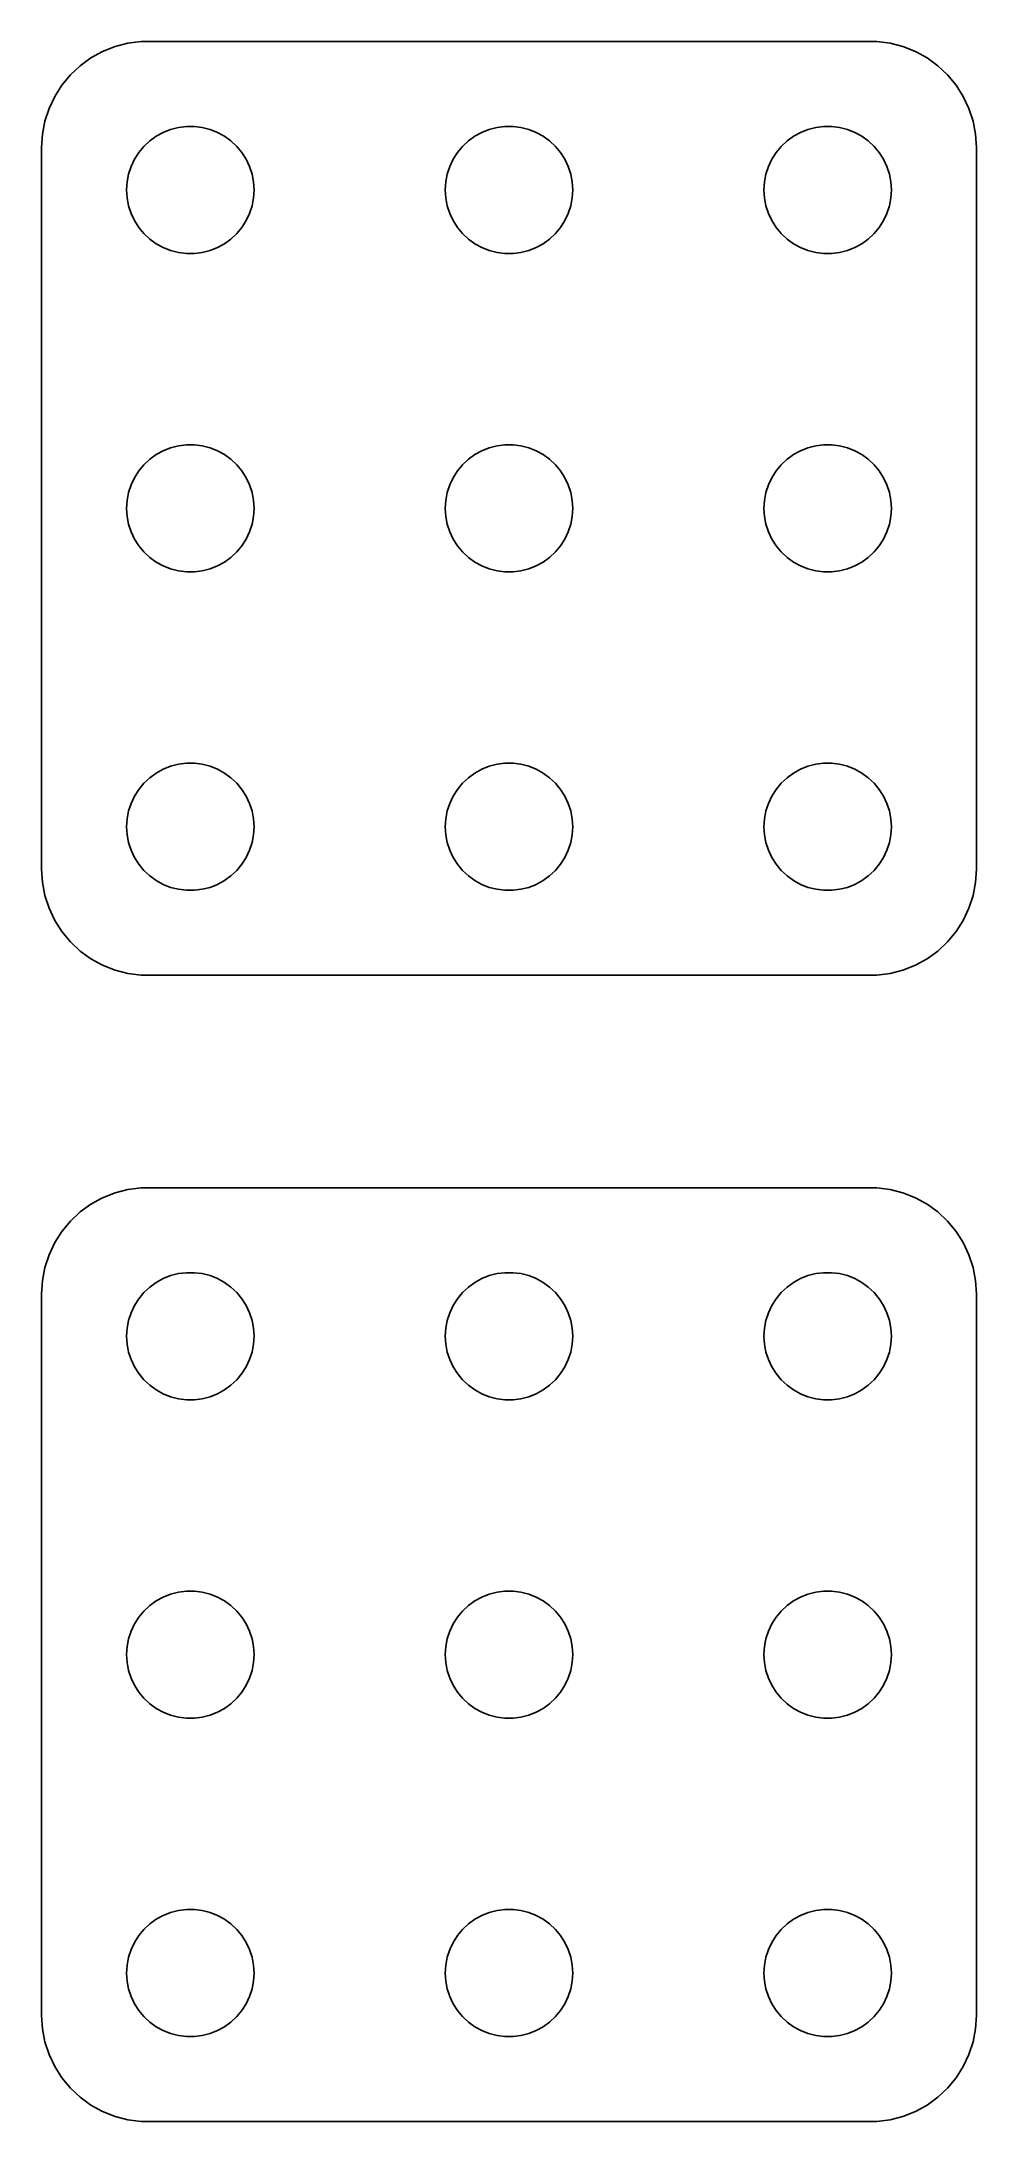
# Model space of a CAD drawing. Header units: metres. Extents: x -22 to 22, y 86 to 184.
import ezdxf

# ---------------------------------------------------------------- set-up
doc = ezdxf.new("R2010")
doc.units = ezdxf.units.M

msp = doc.modelspace()

# ---------------------------------------------------------------- linework, layer by layer
for p, q in [((-19.1289, 183.524), (-19.6791, 183.222)), ((-18.5451, 183.755), (-19.1289, 183.524)), ((-17.9369, 183.911), (-18.5451, 183.755)), ((-17.3139, 183.99), (-17.9369, 183.911)), ((17.3139, 183.99), (-17.3139, 183.99)), ((17.9369, 183.911), (17.3139, 183.99)), ((18.5451, 183.755), (17.9369, 183.911)), ((19.1289, 183.524), (18.5451, 183.755)), ((19.6791, 183.222), (19.1289, 183.524)), ((-20.6448, 182.423), (-21.0451, 181.939)), ((-20.1871, 182.853), (-20.6448, 182.423)), ((-19.6791, 183.222), (-20.1871, 182.853)), ((20.1871, 182.853), (19.6791, 183.222)), ((20.6448, 182.423), (20.1871, 182.853)), ((21.0451, 181.939), (20.6448, 182.423)), ((-21.3815, 181.409), (-21.6489, 180.841)), ((-21.0451, 181.939), (-21.3815, 181.409)), ((21.3815, 181.409), (21.0451, 181.939)), ((21.6489, 180.841), (21.3815, 181.409)), ((-21.6489, 180.841), (-21.8429, 180.243)), ((21.8429, 180.243), (21.6489, 180.841)), ((-21.9606, 179.627), (-22, 179)), ((-21.8429, 180.243), (-21.9606, 179.627)), ((-17.1869, 179.054), (-16.9123, 179.312)), ((-16.9123, 179.312), (-16.6075, 179.533)), ((-16.6075, 179.533), (-16.2773, 179.714)), ((-16.2773, 179.714), (-15.927, 179.853)), ((-15.927, 179.853), (-15.5621, 179.947)), ((-15.5621, 179.947), (-15.1884, 179.994)), ((-15.1884, 179.994), (-14.8116, 179.994)), ((-14.8116, 179.994), (-14.4379, 179.947)), ((-14.4379, 179.947), (-14.0729, 179.853)), ((-14.0729, 179.853), (-13.7227, 179.714)), ((-13.7227, 179.714), (-13.3925, 179.533)), ((-13.3925, 179.533), (-13.0877, 179.312)), ((-13.0877, 179.312), (-12.8131, 179.054)), ((-2.1869, 179.054), (-1.91226, 179.312)), ((-1.91226, 179.312), (-1.60747, 179.533)), ((-1.60747, 179.533), (-1.27733, 179.714)), ((-1.27733, 179.714), (-0.927048, 179.853)), ((-0.927048, 179.853), (-0.562134, 179.947)), ((-0.562134, 179.947), (-0.18837, 179.994)), ((-0.18837, 179.994), (0.18837, 179.994)), ((0.18837, 179.994), (0.562134, 179.947)), ((0.562134, 179.947), (0.927048, 179.853)), ((0.927048, 179.853), (1.27733, 179.714)), ((1.27733, 179.714), (1.60747, 179.533)), ((1.60747, 179.533), (1.91226, 179.312)), ((1.91226, 179.312), (2.1869, 179.054)), ((12.8131, 179.054), (13.0877, 179.312)), ((13.0877, 179.312), (13.3925, 179.533)), ((13.3925, 179.533), (13.7227, 179.714)), ((13.7227, 179.714), (14.0729, 179.853)), ((14.0729, 179.853), (14.4379, 179.947)), ((14.4379, 179.947), (14.8116, 179.994)), ((14.8116, 179.994), (15.1884, 179.994)), ((15.1884, 179.994), (15.5621, 179.947)), ((15.5621, 179.947), (15.927, 179.853)), ((15.927, 179.853), (16.2773, 179.714)), ((16.2773, 179.714), (16.6075, 179.533)), ((16.6075, 179.533), (16.9123, 179.312)), ((16.9123, 179.312), (17.1869, 179.054)), ((21.9606, 179.627), (21.8429, 180.243)), ((22, 179), (21.9606, 179.627)), ((-22, 179), (-22, 145)), ((-17.7893, 178.104), (-17.6289, 178.445)), ((-17.6289, 178.445), (-17.427, 178.763)), ((-17.427, 178.763), (-17.1869, 179.054)), ((-12.8131, 179.054), (-12.5729, 178.763)), ((-12.5729, 178.763), (-12.3711, 178.445)), ((-12.3711, 178.445), (-12.2107, 178.104)), ((-2.78932, 178.104), (-2.62891, 178.445)), ((-2.62891, 178.445), (-2.42705, 178.763)), ((-2.42705, 178.763), (-2.1869, 179.054)), ((2.1869, 179.054), (2.42705, 178.763)), ((2.42705, 178.763), (2.62891, 178.445)), ((2.62891, 178.445), (2.78932, 178.104)), ((12.2107, 178.104), (12.3711, 178.445)), ((12.3711, 178.445), (12.5729, 178.763)), ((12.5729, 178.763), (12.8131, 179.054)), ((17.1869, 179.054), (17.427, 178.763)), ((17.427, 178.763), (17.6289, 178.445)), ((17.6289, 178.445), (17.7893, 178.104)), ((22, 145), (22, 179)), ((-18, 177), (-17.9763, 177.376)), ((-17.9763, 177.376), (-17.9057, 177.746)), ((-17.9057, 177.746), (-17.7893, 178.104)), ((-12.2107, 178.104), (-12.0942, 177.746)), ((-12.0942, 177.746), (-12.0237, 177.376)), ((-12.0237, 177.376), (-12, 177)), ((-3, 177), (-2.97633, 177.376)), ((-2.97633, 177.376), (-2.90575, 177.746)), ((-2.90575, 177.746), (-2.78932, 178.104)), ((2.78932, 178.104), (2.90575, 177.746)), ((2.90575, 177.746), (2.97633, 177.376)), ((2.97633, 177.376), (3, 177)), ((12, 177), (12.0237, 177.376)), ((12.0237, 177.376), (12.0942, 177.746)), ((12.0942, 177.746), (12.2107, 178.104)), ((17.7893, 178.104), (17.9057, 177.746)), ((17.9057, 177.746), (17.9763, 177.376)), ((17.9763, 177.376), (18, 177)), ((-17.9763, 176.624), (-18, 177)), ((-17.9057, 176.254), (-17.9763, 176.624)), ((-12.0237, 176.624), (-12.0942, 176.254)), ((-12, 177), (-12.0237, 176.624)), ((-2.97633, 176.624), (-3, 177)), ((-2.90575, 176.254), (-2.97633, 176.624)), ((2.97633, 176.624), (2.90575, 176.254)), ((3, 177), (2.97633, 176.624)), ((12.0237, 176.624), (12, 177)), ((12.0942, 176.254), (12.0237, 176.624)), ((17.9763, 176.624), (17.9057, 176.254)), ((18, 177), (17.9763, 176.624)), ((-17.7893, 175.896), (-17.9057, 176.254)), ((-17.6289, 175.555), (-17.7893, 175.896)), ((-17.427, 175.237), (-17.6289, 175.555)), ((-12.3711, 175.555), (-12.5729, 175.237)), ((-12.2107, 175.896), (-12.3711, 175.555)), ((-12.0942, 176.254), (-12.2107, 175.896)), ((-2.78932, 175.896), (-2.90575, 176.254)), ((-2.62891, 175.555), (-2.78932, 175.896)), ((-2.42705, 175.237), (-2.62891, 175.555)), ((2.62891, 175.555), (2.42705, 175.237)), ((2.78932, 175.896), (2.62891, 175.555)), ((2.90575, 176.254), (2.78932, 175.896)), ((12.2107, 175.896), (12.0942, 176.254)), ((12.3711, 175.555), (12.2107, 175.896)), ((12.5729, 175.237), (12.3711, 175.555)), ((17.6289, 175.555), (17.427, 175.237)), ((17.7893, 175.896), (17.6289, 175.555)), ((17.9057, 176.254), (17.7893, 175.896)), ((-17.1869, 174.946), (-17.427, 175.237)), ((-16.9123, 174.688), (-17.1869, 174.946)), ((-16.6075, 174.467), (-16.9123, 174.688)), ((-16.2773, 174.286), (-16.6075, 174.467)), ((-13.3925, 174.467), (-13.7227, 174.286)), ((-13.0877, 174.688), (-13.3925, 174.467)), ((-12.8131, 174.946), (-13.0877, 174.688)), ((-12.5729, 175.237), (-12.8131, 174.946)), ((-2.1869, 174.946), (-2.42705, 175.237)), ((-1.91226, 174.688), (-2.1869, 174.946)), ((-1.60747, 174.467), (-1.91226, 174.688)), ((-1.27733, 174.286), (-1.60747, 174.467)), ((1.60747, 174.467), (1.27733, 174.286)), ((1.91226, 174.688), (1.60747, 174.467)), ((2.1869, 174.946), (1.91226, 174.688)), ((2.42705, 175.237), (2.1869, 174.946)), ((12.8131, 174.946), (12.5729, 175.237)), ((13.0877, 174.688), (12.8131, 174.946)), ((13.3925, 174.467), (13.0877, 174.688)), ((13.7227, 174.286), (13.3925, 174.467)), ((16.6075, 174.467), (16.2773, 174.286)), ((16.9123, 174.688), (16.6075, 174.467)), ((17.1869, 174.946), (16.9123, 174.688)), ((17.427, 175.237), (17.1869, 174.946)), ((-15.927, 174.147), (-16.2773, 174.286)), ((-15.5621, 174.053), (-15.927, 174.147)), ((-15.1884, 174.006), (-15.5621, 174.053)), ((-14.8116, 174.006), (-15.1884, 174.006)), ((-14.4379, 174.053), (-14.8116, 174.006)), ((-14.0729, 174.147), (-14.4379, 174.053)), ((-13.7227, 174.286), (-14.0729, 174.147)), ((-0.927048, 174.147), (-1.27733, 174.286)), ((-0.562134, 174.053), (-0.927048, 174.147)), ((-0.18837, 174.006), (-0.562134, 174.053)), ((0.18837, 174.006), (-0.18837, 174.006)), ((0.562134, 174.053), (0.18837, 174.006)), ((0.927048, 174.147), (0.562134, 174.053)), ((1.27733, 174.286), (0.927048, 174.147)), ((14.0729, 174.147), (13.7227, 174.286)), ((14.4379, 174.053), (14.0729, 174.147)), ((14.8116, 174.006), (14.4379, 174.053)), ((15.1884, 174.006), (14.8116, 174.006)), ((15.5621, 174.053), (15.1884, 174.006)), ((15.927, 174.147), (15.5621, 174.053)), ((16.2773, 174.286), (15.927, 174.147)), ((-16.6075, 164.533), (-16.2773, 164.714)), ((-16.2773, 164.714), (-15.927, 164.853)), ((-15.927, 164.853), (-15.5621, 164.947)), ((-15.5621, 164.947), (-15.1884, 164.994)), ((-15.1884, 164.994), (-14.8116, 164.994)), ((-14.8116, 164.994), (-14.4379, 164.947)), ((-14.4379, 164.947), (-14.0729, 164.853)), ((-14.0729, 164.853), (-13.7227, 164.714)), ((-13.7227, 164.714), (-13.3925, 164.533)), ((-1.60747, 164.533), (-1.27733, 164.714)), ((-1.27733, 164.714), (-0.927048, 164.853)), ((-0.927048, 164.853), (-0.562134, 164.947)), ((-0.562134, 164.947), (-0.18837, 164.994)), ((-0.18837, 164.994), (0.18837, 164.994)), ((0.18837, 164.994), (0.562134, 164.947)), ((0.562134, 164.947), (0.927048, 164.853)), ((0.927048, 164.853), (1.27733, 164.714)), ((1.27733, 164.714), (1.60747, 164.533)), ((13.3925, 164.533), (13.7227, 164.714)), ((13.7227, 164.714), (14.0729, 164.853)), ((14.0729, 164.853), (14.4379, 164.947)), ((14.4379, 164.947), (14.8116, 164.994)), ((14.8116, 164.994), (15.1884, 164.994)), ((15.1884, 164.994), (15.5621, 164.947)), ((15.5621, 164.947), (15.927, 164.853)), ((15.927, 164.853), (16.2773, 164.714)), ((16.2773, 164.714), (16.6075, 164.533)), ((-17.6289, 163.445), (-17.427, 163.763)), ((-17.427, 163.763), (-17.1869, 164.054)), ((-17.1869, 164.054), (-16.9123, 164.312)), ((-16.9123, 164.312), (-16.6075, 164.533)), ((-13.3925, 164.533), (-13.0877, 164.312)), ((-13.0877, 164.312), (-12.8131, 164.054)), ((-12.8131, 164.054), (-12.5729, 163.763)), ((-12.5729, 163.763), (-12.3711, 163.445)), ((-2.62891, 163.445), (-2.42705, 163.763)), ((-2.42705, 163.763), (-2.1869, 164.054)), ((-2.1869, 164.054), (-1.91226, 164.312)), ((-1.91226, 164.312), (-1.60747, 164.533)), ((1.60747, 164.533), (1.91226, 164.312)), ((1.91226, 164.312), (2.1869, 164.054)), ((2.1869, 164.054), (2.42705, 163.763)), ((2.42705, 163.763), (2.62891, 163.445)), ((12.3711, 163.445), (12.5729, 163.763)), ((12.5729, 163.763), (12.8131, 164.054)), ((12.8131, 164.054), (13.0877, 164.312)), ((13.0877, 164.312), (13.3925, 164.533)), ((16.6075, 164.533), (16.9123, 164.312)), ((16.9123, 164.312), (17.1869, 164.054)), ((17.1869, 164.054), (17.427, 163.763)), ((17.427, 163.763), (17.6289, 163.445)), ((-17.9763, 162.376), (-17.9057, 162.746)), ((-17.9057, 162.746), (-17.7893, 163.104)), ((-17.7893, 163.104), (-17.6289, 163.445)), ((-12.3711, 163.445), (-12.2107, 163.104)), ((-12.2107, 163.104), (-12.0942, 162.746)), ((-12.0942, 162.746), (-12.0237, 162.376)), ((-2.97633, 162.376), (-2.90575, 162.746)), ((-2.90575, 162.746), (-2.78932, 163.104)), ((-2.78932, 163.104), (-2.62891, 163.445)), ((2.62891, 163.445), (2.78932, 163.104)), ((2.78932, 163.104), (2.90575, 162.746)), ((2.90575, 162.746), (2.97633, 162.376)), ((12.0237, 162.376), (12.0942, 162.746)), ((12.0942, 162.746), (12.2107, 163.104)), ((12.2107, 163.104), (12.3711, 163.445)), ((17.6289, 163.445), (17.7893, 163.104)), ((17.7893, 163.104), (17.9057, 162.746)), ((17.9057, 162.746), (17.9763, 162.376)), ((-18, 162), (-17.9763, 162.376)), ((-17.9763, 161.624), (-18, 162)), ((-12.0237, 162.376), (-12, 162)), ((-12, 162), (-12.0237, 161.624)), ((-3, 162), (-2.97633, 162.376)), ((-2.97633, 161.624), (-3, 162)), ((2.97633, 162.376), (3, 162)), ((3, 162), (2.97633, 161.624)), ((12, 162), (12.0237, 162.376)), ((12.0237, 161.624), (12, 162)), ((17.9763, 162.376), (18, 162)), ((18, 162), (17.9763, 161.624)), ((-17.9057, 161.254), (-17.9763, 161.624)), ((-17.7893, 160.896), (-17.9057, 161.254)), ((-17.6289, 160.555), (-17.7893, 160.896)), ((-12.2107, 160.896), (-12.3711, 160.555)), ((-12.0942, 161.254), (-12.2107, 160.896)), ((-12.0237, 161.624), (-12.0942, 161.254)), ((-2.90575, 161.254), (-2.97633, 161.624)), ((-2.78932, 160.896), (-2.90575, 161.254)), ((-2.62891, 160.555), (-2.78932, 160.896)), ((2.78932, 160.896), (2.62891, 160.555)), ((2.90575, 161.254), (2.78932, 160.896)), ((2.97633, 161.624), (2.90575, 161.254)), ((12.0942, 161.254), (12.0237, 161.624)), ((12.2107, 160.896), (12.0942, 161.254)), ((12.3711, 160.555), (12.2107, 160.896)), ((17.7893, 160.896), (17.6289, 160.555)), ((17.9057, 161.254), (17.7893, 160.896)), ((17.9763, 161.624), (17.9057, 161.254)), ((-17.427, 160.237), (-17.6289, 160.555)), ((-17.1869, 159.946), (-17.427, 160.237)), ((-16.9123, 159.688), (-17.1869, 159.946)), ((-12.8131, 159.946), (-13.0877, 159.688)), ((-12.5729, 160.237), (-12.8131, 159.946)), ((-12.3711, 160.555), (-12.5729, 160.237)), ((-2.42705, 160.237), (-2.62891, 160.555)), ((-2.1869, 159.946), (-2.42705, 160.237)), ((-1.91226, 159.688), (-2.1869, 159.946)), ((2.1869, 159.946), (1.91226, 159.688)), ((2.42705, 160.237), (2.1869, 159.946)), ((2.62891, 160.555), (2.42705, 160.237)), ((12.5729, 160.237), (12.3711, 160.555)), ((12.8131, 159.946), (12.5729, 160.237)), ((13.0877, 159.688), (12.8131, 159.946)), ((17.1869, 159.946), (16.9123, 159.688)), ((17.427, 160.237), (17.1869, 159.946)), ((17.6289, 160.555), (17.427, 160.237)), ((-16.6075, 159.467), (-16.9123, 159.688)), ((-16.2773, 159.286), (-16.6075, 159.467)), ((-15.927, 159.147), (-16.2773, 159.286)), ((-15.5621, 159.053), (-15.927, 159.147)), ((-15.1884, 159.006), (-15.5621, 159.053)), ((-14.8116, 159.006), (-15.1884, 159.006)), ((-14.4379, 159.053), (-14.8116, 159.006)), ((-14.0729, 159.147), (-14.4379, 159.053)), ((-13.7227, 159.286), (-14.0729, 159.147)), ((-13.3925, 159.467), (-13.7227, 159.286)), ((-13.0877, 159.688), (-13.3925, 159.467)), ((-1.60747, 159.467), (-1.91226, 159.688)), ((-1.27733, 159.286), (-1.60747, 159.467)), ((-0.927048, 159.147), (-1.27733, 159.286)), ((-0.562134, 159.053), (-0.927048, 159.147)), ((-0.18837, 159.006), (-0.562134, 159.053)), ((0.18837, 159.006), (-0.18837, 159.006)), ((0.562134, 159.053), (0.18837, 159.006)), ((0.927048, 159.147), (0.562134, 159.053)), ((1.27733, 159.286), (0.927048, 159.147)), ((1.60747, 159.467), (1.27733, 159.286)), ((1.91226, 159.688), (1.60747, 159.467)), ((13.3925, 159.467), (13.0877, 159.688)), ((13.7227, 159.286), (13.3925, 159.467)), ((14.0729, 159.147), (13.7227, 159.286)), ((14.4379, 159.053), (14.0729, 159.147)), ((14.8116, 159.006), (14.4379, 159.053)), ((15.1884, 159.006), (14.8116, 159.006)), ((15.5621, 159.053), (15.1884, 159.006)), ((15.927, 159.147), (15.5621, 159.053)), ((16.2773, 159.286), (15.927, 159.147)), ((16.6075, 159.467), (16.2773, 159.286)), ((16.9123, 159.688), (16.6075, 159.467)), ((-15.927, 149.853), (-15.5621, 149.947)), ((-15.5621, 149.947), (-15.1884, 149.994)), ((-15.1884, 149.994), (-14.8116, 149.994)), ((-14.8116, 149.994), (-14.4379, 149.947)), ((-14.4379, 149.947), (-14.0729, 149.853)), ((-0.927048, 149.853), (-0.562134, 149.947)), ((-0.562134, 149.947), (-0.18837, 149.994)), ((-0.18837, 149.994), (0.18837, 149.994)), ((0.18837, 149.994), (0.562134, 149.947)), ((0.562134, 149.947), (0.927048, 149.853)), ((14.0729, 149.853), (14.4379, 149.947)), ((14.4379, 149.947), (14.8116, 149.994)), ((14.8116, 149.994), (15.1884, 149.994)), ((15.1884, 149.994), (15.5621, 149.947)), ((15.5621, 149.947), (15.927, 149.853)), ((-17.427, 148.763), (-17.1869, 149.054)), ((-17.1869, 149.054), (-16.9123, 149.312)), ((-16.9123, 149.312), (-16.6075, 149.533)), ((-16.6075, 149.533), (-16.2773, 149.714)), ((-16.2773, 149.714), (-15.927, 149.853)), ((-14.0729, 149.853), (-13.7227, 149.714)), ((-13.7227, 149.714), (-13.3925, 149.533)), ((-13.3925, 149.533), (-13.0877, 149.312)), ((-13.0877, 149.312), (-12.8131, 149.054)), ((-12.8131, 149.054), (-12.5729, 148.763)), ((-2.42705, 148.763), (-2.1869, 149.054)), ((-2.1869, 149.054), (-1.91226, 149.312)), ((-1.91226, 149.312), (-1.60747, 149.533)), ((-1.60747, 149.533), (-1.27733, 149.714)), ((-1.27733, 149.714), (-0.927048, 149.853)), ((0.927048, 149.853), (1.27733, 149.714)), ((1.27733, 149.714), (1.60747, 149.533)), ((1.60747, 149.533), (1.91226, 149.312)), ((1.91226, 149.312), (2.1869, 149.054)), ((2.1869, 149.054), (2.42705, 148.763)), ((12.5729, 148.763), (12.8131, 149.054)), ((12.8131, 149.054), (13.0877, 149.312)), ((13.0877, 149.312), (13.3925, 149.533)), ((13.3925, 149.533), (13.7227, 149.714)), ((13.7227, 149.714), (14.0729, 149.853)), ((15.927, 149.853), (16.2773, 149.714)), ((16.2773, 149.714), (16.6075, 149.533)), ((16.6075, 149.533), (16.9123, 149.312)), ((16.9123, 149.312), (17.1869, 149.054)), ((17.1869, 149.054), (17.427, 148.763)), ((-17.9057, 147.746), (-17.7893, 148.104)), ((-17.7893, 148.104), (-17.6289, 148.445)), ((-17.6289, 148.445), (-17.427, 148.763)), ((-12.5729, 148.763), (-12.3711, 148.445)), ((-12.3711, 148.445), (-12.2107, 148.104)), ((-12.2107, 148.104), (-12.0942, 147.746)), ((-2.90575, 147.746), (-2.78932, 148.104)), ((-2.78932, 148.104), (-2.62891, 148.445)), ((-2.62891, 148.445), (-2.42705, 148.763)), ((2.42705, 148.763), (2.62891, 148.445)), ((2.62891, 148.445), (2.78932, 148.104)), ((2.78932, 148.104), (2.90575, 147.746)), ((12.0942, 147.746), (12.2107, 148.104)), ((12.2107, 148.104), (12.3711, 148.445)), ((12.3711, 148.445), (12.5729, 148.763)), ((17.427, 148.763), (17.6289, 148.445)), ((17.6289, 148.445), (17.7893, 148.104)), ((17.7893, 148.104), (17.9057, 147.746)), ((-18, 147), (-17.9763, 147.376)), ((-17.9763, 146.624), (-18, 147)), ((-17.9763, 147.376), (-17.9057, 147.746)), ((-12.0942, 147.746), (-12.0237, 147.376)), ((-12.0237, 147.376), (-12, 147)), ((-12, 147), (-12.0237, 146.624)), ((-3, 147), (-2.97633, 147.376)), ((-2.97633, 146.624), (-3, 147)), ((-2.97633, 147.376), (-2.90575, 147.746)), ((2.90575, 147.746), (2.97633, 147.376)), ((2.97633, 147.376), (3, 147)), ((3, 147), (2.97633, 146.624)), ((12, 147), (12.0237, 147.376)), ((12.0237, 146.624), (12, 147)), ((12.0237, 147.376), (12.0942, 147.746)), ((17.9057, 147.746), (17.9763, 147.376)), ((17.9763, 147.376), (18, 147)), ((18, 147), (17.9763, 146.624)), ((-17.9057, 146.254), (-17.9763, 146.624)), ((-17.7893, 145.896), (-17.9057, 146.254)), ((-12.0942, 146.254), (-12.2107, 145.896)), ((-12.0237, 146.624), (-12.0942, 146.254)), ((-2.90575, 146.254), (-2.97633, 146.624)), ((-2.78932, 145.896), (-2.90575, 146.254)), ((2.90575, 146.254), (2.78932, 145.896)), ((2.97633, 146.624), (2.90575, 146.254)), ((12.0942, 146.254), (12.0237, 146.624)), ((12.2107, 145.896), (12.0942, 146.254)), ((17.9057, 146.254), (17.7893, 145.896)), ((17.9763, 146.624), (17.9057, 146.254)), ((-17.6289, 145.555), (-17.7893, 145.896)), ((-17.427, 145.237), (-17.6289, 145.555)), ((-17.1869, 144.946), (-17.427, 145.237)), ((-12.5729, 145.237), (-12.8131, 144.946)), ((-12.3711, 145.555), (-12.5729, 145.237)), ((-12.2107, 145.896), (-12.3711, 145.555)), ((-2.62891, 145.555), (-2.78932, 145.896)), ((-2.42705, 145.237), (-2.62891, 145.555)), ((-2.1869, 144.946), (-2.42705, 145.237)), ((2.42705, 145.237), (2.1869, 144.946)), ((2.62891, 145.555), (2.42705, 145.237)), ((2.78932, 145.896), (2.62891, 145.555)), ((12.3711, 145.555), (12.2107, 145.896)), ((12.5729, 145.237), (12.3711, 145.555)), ((12.8131, 144.946), (12.5729, 145.237)), ((17.427, 145.237), (17.1869, 144.946)), ((17.6289, 145.555), (17.427, 145.237)), ((17.7893, 145.896), (17.6289, 145.555)), ((-22, 145), (-21.9606, 144.373)), ((-21.9606, 144.373), (-21.8429, 143.757)), ((-16.9123, 144.688), (-17.1869, 144.946)), ((-16.6075, 144.467), (-16.9123, 144.688)), ((-16.2773, 144.286), (-16.6075, 144.467)), ((-15.927, 144.147), (-16.2773, 144.286)), ((-15.5621, 144.053), (-15.927, 144.147)), ((-15.1884, 144.006), (-15.5621, 144.053)), ((-14.4379, 144.053), (-14.8116, 144.006)), ((-14.0729, 144.147), (-14.4379, 144.053)), ((-13.7227, 144.286), (-14.0729, 144.147)), ((-13.3925, 144.467), (-13.7227, 144.286)), ((-13.0877, 144.688), (-13.3925, 144.467)), ((-12.8131, 144.946), (-13.0877, 144.688)), ((-1.91226, 144.688), (-2.1869, 144.946)), ((-1.60747, 144.467), (-1.91226, 144.688)), ((-1.27733, 144.286), (-1.60747, 144.467)), ((-0.927048, 144.147), (-1.27733, 144.286)), ((-0.562134, 144.053), (-0.927048, 144.147)), ((-0.18837, 144.006), (-0.562134, 144.053)), ((0.562134, 144.053), (0.18837, 144.006)), ((0.927048, 144.147), (0.562134, 144.053)), ((1.27733, 144.286), (0.927048, 144.147)), ((1.60747, 144.467), (1.27733, 144.286)), ((1.91226, 144.688), (1.60747, 144.467)), ((2.1869, 144.946), (1.91226, 144.688)), ((13.0877, 144.688), (12.8131, 144.946)), ((13.3925, 144.467), (13.0877, 144.688)), ((13.7227, 144.286), (13.3925, 144.467)), ((14.0729, 144.147), (13.7227, 144.286)), ((14.4379, 144.053), (14.0729, 144.147)), ((14.8116, 144.006), (14.4379, 144.053)), ((15.5621, 144.053), (15.1884, 144.006)), ((15.927, 144.147), (15.5621, 144.053)), ((16.2773, 144.286), (15.927, 144.147)), ((16.6075, 144.467), (16.2773, 144.286)), ((16.9123, 144.688), (16.6075, 144.467)), ((17.1869, 144.946), (16.9123, 144.688)), ((21.8429, 143.757), (21.9606, 144.373)), ((21.9606, 144.373), (22, 145)), ((-21.8429, 143.757), (-21.6489, 143.159)), ((-21.6489, 143.159), (-21.3815, 142.591)), ((-14.8116, 144.006), (-15.1884, 144.006)), ((0.18837, 144.006), (-0.18837, 144.006)), ((15.1884, 144.006), (14.8116, 144.006)), ((21.3815, 142.591), (21.6489, 143.159)), ((21.6489, 143.159), (21.8429, 143.757)), ((-21.3815, 142.591), (-21.0451, 142.061)), ((21.0451, 142.061), (21.3815, 142.591)), ((-21.0451, 142.061), (-20.6448, 141.577)), ((-20.6448, 141.577), (-20.1871, 141.147)), ((-20.1871, 141.147), (-19.6791, 140.778)), ((19.6791, 140.778), (20.1871, 141.147)), ((20.1871, 141.147), (20.6448, 141.577)), ((20.6448, 141.577), (21.0451, 142.061)), ((-19.6791, 140.778), (-19.1289, 140.476)), ((-19.1289, 140.476), (-18.5451, 140.245)), ((-18.5451, 140.245), (-17.9369, 140.089)), ((17.9369, 140.089), (18.5451, 140.245)), ((18.5451, 140.245), (19.1289, 140.476)), ((19.1289, 140.476), (19.6791, 140.778)), ((-17.9369, 140.089), (-17.3139, 140.01)), ((-17.3139, 140.01), (17.3139, 140.01)), ((17.3139, 140.01), (17.9369, 140.089)), ((-19.1289, 129.524), (-19.6791, 129.222)), ((-18.5451, 129.755), (-19.1289, 129.524)), ((-17.9369, 129.911), (-18.5451, 129.755)), ((-17.3139, 129.99), (-17.9369, 129.911)), ((17.3139, 129.99), (-17.3139, 129.99)), ((17.9369, 129.911), (17.3139, 129.99)), ((18.5451, 129.755), (17.9369, 129.911)), ((19.1289, 129.524), (18.5451, 129.755)), ((19.6791, 129.222), (19.1289, 129.524)), ((-20.6448, 128.423), (-21.0451, 127.939)), ((-20.1871, 128.853), (-20.6448, 128.423)), ((-19.6791, 129.222), (-20.1871, 128.853)), ((20.1871, 128.853), (19.6791, 129.222)), ((20.6448, 128.423), (20.1871, 128.853)), ((21.0451, 127.939), (20.6448, 128.423)), ((-21.3815, 127.409), (-21.6489, 126.841)), ((-21.0451, 127.939), (-21.3815, 127.409)), ((21.3815, 127.409), (21.0451, 127.939)), ((21.6489, 126.841), (21.3815, 127.409)), ((-21.6489, 126.841), (-21.8429, 126.243)), ((21.8429, 126.243), (21.6489, 126.841)), ((-21.9606, 125.627), (-22, 125)), ((-21.8429, 126.243), (-21.9606, 125.627)), ((-16.9123, 125.312), (-16.6075, 125.533)), ((-16.6075, 125.533), (-16.2773, 125.714)), ((-16.2773, 125.714), (-15.927, 125.853)), ((-15.927, 125.853), (-15.5621, 125.947)), ((-15.5621, 125.947), (-15.1884, 125.994)), ((-15.1884, 125.994), (-14.8116, 125.994)), ((-14.8116, 125.994), (-14.4379, 125.947)), ((-14.4379, 125.947), (-14.0729, 125.853)), ((-14.0729, 125.853), (-13.7227, 125.714)), ((-13.7227, 125.714), (-13.3925, 125.533)), ((-13.3925, 125.533), (-13.0877, 125.312)), ((-1.91226, 125.312), (-1.60747, 125.533)), ((-1.60747, 125.533), (-1.27733, 125.714)), ((-1.27733, 125.714), (-0.927048, 125.853)), ((-0.927048, 125.853), (-0.562134, 125.947)), ((-0.562134, 125.947), (-0.18837, 125.994)), ((-0.18837, 125.994), (0.18837, 125.994)), ((0.18837, 125.994), (0.562134, 125.947)), ((0.562134, 125.947), (0.927048, 125.853)), ((0.927048, 125.853), (1.27733, 125.714)), ((1.27733, 125.714), (1.60747, 125.533)), ((1.60747, 125.533), (1.91226, 125.312)), ((13.0877, 125.312), (13.3925, 125.533)), ((13.3925, 125.533), (13.7227, 125.714)), ((13.7227, 125.714), (14.0729, 125.853)), ((14.0729, 125.853), (14.4379, 125.947)), ((14.4379, 125.947), (14.8116, 125.994)), ((14.8116, 125.994), (15.1884, 125.994)), ((15.1884, 125.994), (15.5621, 125.947)), ((15.5621, 125.947), (15.927, 125.853)), ((15.927, 125.853), (16.2773, 125.714)), ((16.2773, 125.714), (16.6075, 125.533)), ((16.6075, 125.533), (16.9123, 125.312)), ((21.9606, 125.627), (21.8429, 126.243)), ((22, 125), (21.9606, 125.627)), ((-22, 125), (-22, 91)), ((-17.7893, 124.104), (-17.6289, 124.445)), ((-17.6289, 124.445), (-17.427, 124.763)), ((-17.427, 124.763), (-17.1869, 125.054)), ((-17.1869, 125.054), (-16.9123, 125.312)), ((-13.0877, 125.312), (-12.8131, 125.054)), ((-12.8131, 125.054), (-12.5729, 124.763)), ((-12.5729, 124.763), (-12.3711, 124.445)), ((-12.3711, 124.445), (-12.2107, 124.104)), ((-2.78932, 124.104), (-2.62891, 124.445)), ((-2.62891, 124.445), (-2.42705, 124.763)), ((-2.42705, 124.763), (-2.1869, 125.054)), ((-2.1869, 125.054), (-1.91226, 125.312)), ((1.91226, 125.312), (2.1869, 125.054)), ((2.1869, 125.054), (2.42705, 124.763)), ((2.42705, 124.763), (2.62891, 124.445)), ((2.62891, 124.445), (2.78932, 124.104)), ((12.2107, 124.104), (12.3711, 124.445)), ((12.3711, 124.445), (12.5729, 124.763)), ((12.5729, 124.763), (12.8131, 125.054)), ((12.8131, 125.054), (13.0877, 125.312)), ((16.9123, 125.312), (17.1869, 125.054)), ((17.1869, 125.054), (17.427, 124.763)), ((17.427, 124.763), (17.6289, 124.445)), ((17.6289, 124.445), (17.7893, 124.104)), ((22, 91), (22, 125)), ((-17.9763, 123.376), (-17.9057, 123.746)), ((-17.9057, 123.746), (-17.7893, 124.104)), ((-12.2107, 124.104), (-12.0942, 123.746)), ((-12.0942, 123.746), (-12.0237, 123.376)), ((-2.97633, 123.376), (-2.90575, 123.746)), ((-2.90575, 123.746), (-2.78932, 124.104)), ((2.78932, 124.104), (2.90575, 123.746)), ((2.90575, 123.746), (2.97633, 123.376)), ((12.0237, 123.376), (12.0942, 123.746)), ((12.0942, 123.746), (12.2107, 124.104)), ((17.7893, 124.104), (17.9057, 123.746)), ((17.9057, 123.746), (17.9763, 123.376)), ((-18, 123), (-17.9763, 123.376)), ((-17.9763, 122.624), (-18, 123)), ((-17.9057, 122.254), (-17.9763, 122.624)), ((-12.0237, 122.624), (-12.0942, 122.254)), ((-12.0237, 123.376), (-12, 123)), ((-12, 123), (-12.0237, 122.624)), ((-3, 123), (-2.97633, 123.376)), ((-2.97633, 122.624), (-3, 123)), ((-2.90575, 122.254), (-2.97633, 122.624)), ((2.97633, 122.624), (2.90575, 122.254)), ((2.97633, 123.376), (3, 123)), ((3, 123), (2.97633, 122.624)), ((12, 123), (12.0237, 123.376)), ((12.0237, 122.624), (12, 123)), ((12.0942, 122.254), (12.0237, 122.624)), ((17.9763, 122.624), (17.9057, 122.254)), ((17.9763, 123.376), (18, 123)), ((18, 123), (17.9763, 122.624)), ((-17.7893, 121.896), (-17.9057, 122.254)), ((-17.6289, 121.555), (-17.7893, 121.896)), ((-17.427, 121.237), (-17.6289, 121.555)), ((-12.3711, 121.555), (-12.5729, 121.237)), ((-12.2107, 121.896), (-12.3711, 121.555)), ((-12.0942, 122.254), (-12.2107, 121.896)), ((-2.78932, 121.896), (-2.90575, 122.254)), ((-2.62891, 121.555), (-2.78932, 121.896)), ((-2.42705, 121.237), (-2.62891, 121.555)), ((2.62891, 121.555), (2.42705, 121.237)), ((2.78932, 121.896), (2.62891, 121.555)), ((2.90575, 122.254), (2.78932, 121.896)), ((12.2107, 121.896), (12.0942, 122.254)), ((12.3711, 121.555), (12.2107, 121.896)), ((12.5729, 121.237), (12.3711, 121.555)), ((17.6289, 121.555), (17.427, 121.237)), ((17.7893, 121.896), (17.6289, 121.555)), ((17.9057, 122.254), (17.7893, 121.896)), ((-17.1869, 120.946), (-17.427, 121.237)), ((-16.9123, 120.688), (-17.1869, 120.946)), ((-16.6075, 120.467), (-16.9123, 120.688)), ((-13.0877, 120.688), (-13.3925, 120.467)), ((-12.8131, 120.946), (-13.0877, 120.688)), ((-12.5729, 121.237), (-12.8131, 120.946)), ((-2.1869, 120.946), (-2.42705, 121.237)), ((-1.91226, 120.688), (-2.1869, 120.946)), ((-1.60747, 120.467), (-1.91226, 120.688)), ((1.91226, 120.688), (1.60747, 120.467)), ((2.1869, 120.946), (1.91226, 120.688)), ((2.42705, 121.237), (2.1869, 120.946)), ((12.8131, 120.946), (12.5729, 121.237)), ((13.0877, 120.688), (12.8131, 120.946)), ((13.3925, 120.467), (13.0877, 120.688)), ((16.9123, 120.688), (16.6075, 120.467)), ((17.1869, 120.946), (16.9123, 120.688)), ((17.427, 121.237), (17.1869, 120.946)), ((-16.2773, 120.286), (-16.6075, 120.467)), ((-15.927, 120.147), (-16.2773, 120.286)), ((-15.5621, 120.053), (-15.927, 120.147)), ((-15.1884, 120.006), (-15.5621, 120.053)), ((-14.8116, 120.006), (-15.1884, 120.006)), ((-14.4379, 120.053), (-14.8116, 120.006)), ((-14.0729, 120.147), (-14.4379, 120.053)), ((-13.7227, 120.286), (-14.0729, 120.147)), ((-13.3925, 120.467), (-13.7227, 120.286)), ((-1.27733, 120.286), (-1.60747, 120.467)), ((-0.927048, 120.147), (-1.27733, 120.286)), ((-0.562134, 120.053), (-0.927048, 120.147)), ((-0.18837, 120.006), (-0.562134, 120.053)), ((0.18837, 120.006), (-0.18837, 120.006)), ((0.562134, 120.053), (0.18837, 120.006)), ((0.927048, 120.147), (0.562134, 120.053)), ((1.27733, 120.286), (0.927048, 120.147)), ((1.60747, 120.467), (1.27733, 120.286)), ((13.7227, 120.286), (13.3925, 120.467)), ((14.0729, 120.147), (13.7227, 120.286)), ((14.4379, 120.053), (14.0729, 120.147)), ((14.8116, 120.006), (14.4379, 120.053)), ((15.1884, 120.006), (14.8116, 120.006)), ((15.5621, 120.053), (15.1884, 120.006)), ((15.927, 120.147), (15.5621, 120.053)), ((16.2773, 120.286), (15.927, 120.147)), ((16.6075, 120.467), (16.2773, 120.286)), ((-16.2773, 110.714), (-15.927, 110.853)), ((-15.927, 110.853), (-15.5621, 110.947)), ((-15.5621, 110.947), (-15.1884, 110.994)), ((-15.1884, 110.994), (-14.8116, 110.994)), ((-14.8116, 110.994), (-14.4379, 110.947)), ((-14.4379, 110.947), (-14.0729, 110.853)), ((-14.0729, 110.853), (-13.7227, 110.714)), ((-1.27733, 110.714), (-0.927048, 110.853)), ((-0.927048, 110.853), (-0.562134, 110.947)), ((-0.562134, 110.947), (-0.18837, 110.994)), ((-0.18837, 110.994), (0.18837, 110.994)), ((0.18837, 110.994), (0.562134, 110.947)), ((0.562134, 110.947), (0.927048, 110.853)), ((0.927048, 110.853), (1.27733, 110.714)), ((13.7227, 110.714), (14.0729, 110.853)), ((14.0729, 110.853), (14.4379, 110.947)), ((14.4379, 110.947), (14.8116, 110.994)), ((14.8116, 110.994), (15.1884, 110.994)), ((15.1884, 110.994), (15.5621, 110.947)), ((15.5621, 110.947), (15.927, 110.853)), ((15.927, 110.853), (16.2773, 110.714)), ((-17.6289, 109.445), (-17.427, 109.763)), ((-17.427, 109.763), (-17.1869, 110.054)), ((-17.1869, 110.054), (-16.9123, 110.312)), ((-16.9123, 110.312), (-16.6075, 110.533)), ((-16.6075, 110.533), (-16.2773, 110.714)), ((-13.7227, 110.714), (-13.3925, 110.533)), ((-13.3925, 110.533), (-13.0877, 110.312)), ((-13.0877, 110.312), (-12.8131, 110.054)), ((-12.8131, 110.054), (-12.5729, 109.763)), ((-12.5729, 109.763), (-12.3711, 109.445)), ((-2.62891, 109.445), (-2.42705, 109.763)), ((-2.42705, 109.763), (-2.1869, 110.054)), ((-2.1869, 110.054), (-1.91226, 110.312)), ((-1.91226, 110.312), (-1.60747, 110.533)), ((-1.60747, 110.533), (-1.27733, 110.714)), ((1.27733, 110.714), (1.60747, 110.533)), ((1.60747, 110.533), (1.91226, 110.312)), ((1.91226, 110.312), (2.1869, 110.054)), ((2.1869, 110.054), (2.42705, 109.763)), ((2.42705, 109.763), (2.62891, 109.445)), ((12.3711, 109.445), (12.5729, 109.763)), ((12.5729, 109.763), (12.8131, 110.054)), ((12.8131, 110.054), (13.0877, 110.312)), ((13.0877, 110.312), (13.3925, 110.533)), ((13.3925, 110.533), (13.7227, 110.714)), ((16.2773, 110.714), (16.6075, 110.533)), ((16.6075, 110.533), (16.9123, 110.312)), ((16.9123, 110.312), (17.1869, 110.054)), ((17.1869, 110.054), (17.427, 109.763)), ((17.427, 109.763), (17.6289, 109.445)), ((-17.9057, 108.746), (-17.7893, 109.104)), ((-17.7893, 109.104), (-17.6289, 109.445)), ((-12.3711, 109.445), (-12.2107, 109.104)), ((-12.2107, 109.104), (-12.0942, 108.746)), ((-2.90575, 108.746), (-2.78932, 109.104)), ((-2.78932, 109.104), (-2.62891, 109.445)), ((2.62891, 109.445), (2.78932, 109.104)), ((2.78932, 109.104), (2.90575, 108.746)), ((12.0942, 108.746), (12.2107, 109.104)), ((12.2107, 109.104), (12.3711, 109.445)), ((17.6289, 109.445), (17.7893, 109.104)), ((17.7893, 109.104), (17.9057, 108.746)), ((-18, 108), (-17.9763, 108.376)), ((-17.9763, 107.624), (-18, 108)), ((-17.9763, 108.376), (-17.9057, 108.746)), ((-12.0942, 108.746), (-12.0237, 108.376)), ((-12.0237, 108.376), (-12, 108)), ((-12, 108), (-12.0237, 107.624)), ((-3, 108), (-2.97633, 108.376)), ((-2.97633, 107.624), (-3, 108)), ((-2.97633, 108.376), (-2.90575, 108.746)), ((2.90575, 108.746), (2.97633, 108.376)), ((2.97633, 108.376), (3, 108)), ((3, 108), (2.97633, 107.624)), ((12, 108), (12.0237, 108.376)), ((12.0237, 107.624), (12, 108)), ((12.0237, 108.376), (12.0942, 108.746)), ((17.9057, 108.746), (17.9763, 108.376)), ((17.9763, 108.376), (18, 108)), ((18, 108), (17.9763, 107.624)), ((-17.9057, 107.254), (-17.9763, 107.624)), ((-17.7893, 106.896), (-17.9057, 107.254)), ((-17.6289, 106.555), (-17.7893, 106.896)), ((-12.2107, 106.896), (-12.3711, 106.555)), ((-12.0942, 107.254), (-12.2107, 106.896)), ((-12.0237, 107.624), (-12.0942, 107.254)), ((-2.90575, 107.254), (-2.97633, 107.624)), ((-2.78932, 106.896), (-2.90575, 107.254)), ((-2.62891, 106.555), (-2.78932, 106.896)), ((2.78932, 106.896), (2.62891, 106.555)), ((2.90575, 107.254), (2.78932, 106.896)), ((2.97633, 107.624), (2.90575, 107.254)), ((12.0942, 107.254), (12.0237, 107.624)), ((12.2107, 106.896), (12.0942, 107.254)), ((12.3711, 106.555), (12.2107, 106.896)), ((17.7893, 106.896), (17.6289, 106.555)), ((17.9057, 107.254), (17.7893, 106.896)), ((17.9763, 107.624), (17.9057, 107.254)), ((-17.427, 106.237), (-17.6289, 106.555)), ((-17.1869, 105.946), (-17.427, 106.237)), ((-16.9123, 105.688), (-17.1869, 105.946)), ((-12.8131, 105.946), (-13.0877, 105.688)), ((-12.5729, 106.237), (-12.8131, 105.946)), ((-12.3711, 106.555), (-12.5729, 106.237)), ((-2.42705, 106.237), (-2.62891, 106.555)), ((-2.1869, 105.946), (-2.42705, 106.237)), ((-1.91226, 105.688), (-2.1869, 105.946)), ((2.1869, 105.946), (1.91226, 105.688)), ((2.42705, 106.237), (2.1869, 105.946)), ((2.62891, 106.555), (2.42705, 106.237)), ((12.5729, 106.237), (12.3711, 106.555)), ((12.8131, 105.946), (12.5729, 106.237)), ((13.0877, 105.688), (12.8131, 105.946)), ((17.1869, 105.946), (16.9123, 105.688)), ((17.427, 106.237), (17.1869, 105.946)), ((17.6289, 106.555), (17.427, 106.237)), ((-16.6075, 105.467), (-16.9123, 105.688)), ((-16.2773, 105.286), (-16.6075, 105.467)), ((-15.927, 105.147), (-16.2773, 105.286)), ((-15.5621, 105.053), (-15.927, 105.147)), ((-15.1884, 105.006), (-15.5621, 105.053)), ((-14.8116, 105.006), (-15.1884, 105.006)), ((-14.4379, 105.053), (-14.8116, 105.006)), ((-14.0729, 105.147), (-14.4379, 105.053)), ((-13.7227, 105.286), (-14.0729, 105.147)), ((-13.3925, 105.467), (-13.7227, 105.286)), ((-13.0877, 105.688), (-13.3925, 105.467)), ((-1.60747, 105.467), (-1.91226, 105.688)), ((-1.27733, 105.286), (-1.60747, 105.467)), ((-0.927048, 105.147), (-1.27733, 105.286)), ((-0.562134, 105.053), (-0.927048, 105.147)), ((-0.18837, 105.006), (-0.562134, 105.053)), ((0.18837, 105.006), (-0.18837, 105.006)), ((0.562134, 105.053), (0.18837, 105.006)), ((0.927048, 105.147), (0.562134, 105.053)), ((1.27733, 105.286), (0.927048, 105.147)), ((1.60747, 105.467), (1.27733, 105.286)), ((1.91226, 105.688), (1.60747, 105.467)), ((13.3925, 105.467), (13.0877, 105.688)), ((13.7227, 105.286), (13.3925, 105.467)), ((14.0729, 105.147), (13.7227, 105.286)), ((14.4379, 105.053), (14.0729, 105.147)), ((14.8116, 105.006), (14.4379, 105.053)), ((15.1884, 105.006), (14.8116, 105.006)), ((15.5621, 105.053), (15.1884, 105.006)), ((15.927, 105.147), (15.5621, 105.053)), ((16.2773, 105.286), (15.927, 105.147)), ((16.6075, 105.467), (16.2773, 105.286)), ((16.9123, 105.688), (16.6075, 105.467)), ((-17.427, 94.7634), (-17.1869, 95.0536)), ((-17.1869, 95.0536), (-16.9123, 95.3116)), ((-16.9123, 95.3116), (-16.6075, 95.533)), ((-16.6075, 95.533), (-16.2773, 95.7145)), ((-16.2773, 95.7145), (-15.927, 95.8532)), ((-15.927, 95.8532), (-15.5621, 95.9469)), ((-15.5621, 95.9469), (-15.1884, 95.9941)), ((-15.1884, 95.9941), (-14.8116, 95.9941)), ((-14.8116, 95.9941), (-14.4379, 95.9469)), ((-14.4379, 95.9469), (-14.0729, 95.8532)), ((-14.0729, 95.8532), (-13.7227, 95.7145)), ((-13.7227, 95.7145), (-13.3925, 95.533)), ((-13.3925, 95.533), (-13.0877, 95.3116)), ((-13.0877, 95.3116), (-12.8131, 95.0536)), ((-12.8131, 95.0536), (-12.5729, 94.7634)), ((-2.42705, 94.7634), (-2.1869, 95.0536)), ((-2.1869, 95.0536), (-1.91226, 95.3116)), ((-1.91226, 95.3116), (-1.60747, 95.533)), ((-1.60747, 95.533), (-1.27733, 95.7145)), ((-1.27733, 95.7145), (-0.927048, 95.8532)), ((-0.927048, 95.8532), (-0.562134, 95.9469)), ((-0.562134, 95.9469), (-0.18837, 95.9941)), ((-0.18837, 95.9941), (0.18837, 95.9941)), ((0.18837, 95.9941), (0.562134, 95.9469)), ((0.562134, 95.9469), (0.927048, 95.8532)), ((0.927048, 95.8532), (1.27733, 95.7145)), ((1.27733, 95.7145), (1.60747, 95.533)), ((1.60747, 95.533), (1.91226, 95.3116)), ((1.91226, 95.3116), (2.1869, 95.0536)), ((2.1869, 95.0536), (2.42705, 94.7634)), ((12.5729, 94.7634), (12.8131, 95.0536)), ((12.8131, 95.0536), (13.0877, 95.3116)), ((13.0877, 95.3116), (13.3925, 95.533)), ((13.3925, 95.533), (13.7227, 95.7145)), ((13.7227, 95.7145), (14.0729, 95.8532)), ((14.0729, 95.8532), (14.4379, 95.9469)), ((14.4379, 95.9469), (14.8116, 95.9941)), ((14.8116, 95.9941), (15.1884, 95.9941)), ((15.1884, 95.9941), (15.5621, 95.9469)), ((15.5621, 95.9469), (15.927, 95.8532)), ((15.927, 95.8532), (16.2773, 95.7145)), ((16.2773, 95.7145), (16.6075, 95.533)), ((16.6075, 95.533), (16.9123, 95.3116)), ((16.9123, 95.3116), (17.1869, 95.0536)), ((17.1869, 95.0536), (17.427, 94.7634)), ((-17.9057, 93.7461), (-17.7893, 94.1044)), ((-17.7893, 94.1044), (-17.6289, 94.4453)), ((-17.6289, 94.4453), (-17.427, 94.7634)), ((-12.5729, 94.7634), (-12.3711, 94.4453)), ((-12.3711, 94.4453), (-12.2107, 94.1044)), ((-12.2107, 94.1044), (-12.0942, 93.7461)), ((-2.90575, 93.7461), (-2.78932, 94.1044)), ((-2.78932, 94.1044), (-2.62891, 94.4453)), ((-2.62891, 94.4453), (-2.42705, 94.7634)), ((2.42705, 94.7634), (2.62891, 94.4453)), ((2.62891, 94.4453), (2.78932, 94.1044)), ((2.78932, 94.1044), (2.90575, 93.7461)), ((12.0942, 93.7461), (12.2107, 94.1044)), ((12.2107, 94.1044), (12.3711, 94.4453)), ((12.3711, 94.4453), (12.5729, 94.7634)), ((17.427, 94.7634), (17.6289, 94.4453)), ((17.6289, 94.4453), (17.7893, 94.1044)), ((17.7893, 94.1044), (17.9057, 93.7461)), ((-18, 93), (-17.9763, 93.376)), ((-17.9763, 93.376), (-17.9057, 93.7461)), ((-12.0942, 93.7461), (-12.0237, 93.376)), ((-12.0237, 93.376), (-12, 93)), ((-3, 93), (-2.97633, 93.376)), ((-2.97633, 93.376), (-2.90575, 93.7461)), ((2.90575, 93.7461), (2.97633, 93.376)), ((2.97633, 93.376), (3, 93)), ((12, 93), (12.0237, 93.376)), ((12.0237, 93.376), (12.0942, 93.7461)), ((17.9057, 93.7461), (17.9763, 93.376)), ((17.9763, 93.376), (18, 93)), ((-17.9763, 92.624), (-18, 93)), ((-17.9057, 92.2539), (-17.9763, 92.624)), ((-17.7893, 91.8956), (-17.9057, 92.2539)), ((-12.0942, 92.2539), (-12.2107, 91.8956)), ((-12.0237, 92.624), (-12.0942, 92.2539)), ((-12, 93), (-12.0237, 92.624)), ((-2.97633, 92.624), (-3, 93)), ((-2.90575, 92.2539), (-2.97633, 92.624)), ((-2.78932, 91.8956), (-2.90575, 92.2539)), ((2.90575, 92.2539), (2.78932, 91.8956)), ((2.97633, 92.624), (2.90575, 92.2539)), ((3, 93), (2.97633, 92.624)), ((12.0237, 92.624), (12, 93)), ((12.0942, 92.2539), (12.0237, 92.624)), ((12.2107, 91.8956), (12.0942, 92.2539)), ((17.9057, 92.2539), (17.7893, 91.8956)), ((17.9763, 92.624), (17.9057, 92.2539)), ((18, 93), (17.9763, 92.624)), ((-17.6289, 91.5547), (-17.7893, 91.8956)), ((-17.427, 91.2366), (-17.6289, 91.5547)), ((-17.1869, 90.9464), (-17.427, 91.2366)), ((-12.5729, 91.2366), (-12.8131, 90.9464)), ((-12.3711, 91.5547), (-12.5729, 91.2366)), ((-12.2107, 91.8956), (-12.3711, 91.5547)), ((-2.62891, 91.5547), (-2.78932, 91.8956)), ((-2.42705, 91.2366), (-2.62891, 91.5547)), ((-2.1869, 90.9464), (-2.42705, 91.2366)), ((2.42705, 91.2366), (2.1869, 90.9464)), ((2.62891, 91.5547), (2.42705, 91.2366)), ((2.78932, 91.8956), (2.62891, 91.5547)), ((12.3711, 91.5547), (12.2107, 91.8956)), ((12.5729, 91.2366), (12.3711, 91.5547)), ((12.8131, 90.9464), (12.5729, 91.2366)), ((17.427, 91.2366), (17.1869, 90.9464)), ((17.6289, 91.5547), (17.427, 91.2366)), ((17.7893, 91.8956), (17.6289, 91.5547)), ((-22, 91), (-21.9606, 90.3733)), ((-21.9606, 90.3733), (-21.8429, 89.7566)), ((-16.9123, 90.6885), (-17.1869, 90.9464)), ((-16.6075, 90.467), (-16.9123, 90.6885)), ((-16.2773, 90.2855), (-16.6075, 90.467)), ((-15.927, 90.1468), (-16.2773, 90.2855)), ((-15.5621, 90.0531), (-15.927, 90.1468)), ((-14.0729, 90.1468), (-14.4379, 90.0531)), ((-13.7227, 90.2855), (-14.0729, 90.1468)), ((-13.3925, 90.467), (-13.7227, 90.2855)), ((-13.0877, 90.6885), (-13.3925, 90.467)), ((-12.8131, 90.9464), (-13.0877, 90.6885)), ((-1.91226, 90.6885), (-2.1869, 90.9464)), ((-1.60747, 90.467), (-1.91226, 90.6885)), ((-1.27733, 90.2855), (-1.60747, 90.467)), ((-0.927048, 90.1468), (-1.27733, 90.2855)), ((-0.562134, 90.0531), (-0.927048, 90.1468)), ((0.927048, 90.1468), (0.562134, 90.0531)), ((1.27733, 90.2855), (0.927048, 90.1468)), ((1.60747, 90.467), (1.27733, 90.2855)), ((1.91226, 90.6885), (1.60747, 90.467)), ((2.1869, 90.9464), (1.91226, 90.6885)), ((13.0877, 90.6885), (12.8131, 90.9464)), ((13.3925, 90.467), (13.0877, 90.6885)), ((13.7227, 90.2855), (13.3925, 90.467)), ((14.0729, 90.1468), (13.7227, 90.2855)), ((14.4379, 90.0531), (14.0729, 90.1468)), ((15.927, 90.1468), (15.5621, 90.0531)), ((16.2773, 90.2855), (15.927, 90.1468)), ((16.6075, 90.467), (16.2773, 90.2855)), ((16.9123, 90.6885), (16.6075, 90.467)), ((17.1869, 90.9464), (16.9123, 90.6885)), ((21.8429, 89.7566), (21.9606, 90.3733)), ((21.9606, 90.3733), (22, 91)), ((-21.8429, 89.7566), (-21.6489, 89.1594)), ((-15.1884, 90.0059), (-15.5621, 90.0531)), ((-14.8116, 90.0059), (-15.1884, 90.0059)), ((-14.4379, 90.0531), (-14.8116, 90.0059)), ((-0.18837, 90.0059), (-0.562134, 90.0531)), ((0.18837, 90.0059), (-0.18837, 90.0059)), ((0.562134, 90.0531), (0.18837, 90.0059)), ((14.8116, 90.0059), (14.4379, 90.0531)), ((15.1884, 90.0059), (14.8116, 90.0059)), ((15.5621, 90.0531), (15.1884, 90.0059)), ((21.6489, 89.1594), (21.8429, 89.7566)), ((-21.6489, 89.1594), (-21.3815, 88.5912)), ((-21.3815, 88.5912), (-21.0451, 88.0611)), ((21.0451, 88.0611), (21.3815, 88.5912)), ((21.3815, 88.5912), (21.6489, 89.1594)), ((-21.0451, 88.0611), (-20.6448, 87.5773)), ((-20.6448, 87.5773), (-20.1871, 87.1474)), ((20.1871, 87.1474), (20.6448, 87.5773)), ((20.6448, 87.5773), (21.0451, 88.0611)), ((-20.1871, 87.1474), (-19.6791, 86.7784)), ((-19.6791, 86.7784), (-19.1289, 86.4759)), ((-19.1289, 86.4759), (-18.5451, 86.2447)), ((-18.5451, 86.2447), (-17.9369, 86.0886)), ((17.9369, 86.0886), (18.5451, 86.2447)), ((18.5451, 86.2447), (19.1289, 86.4759)), ((19.1289, 86.4759), (19.6791, 86.7784)), ((19.6791, 86.7784), (20.1871, 87.1474)), ((-17.9369, 86.0886), (-17.3139, 86.0099)), ((-17.3139, 86.0099), (17.3139, 86.0099)), ((17.3139, 86.0099), (17.9369, 86.0886))]:
    msp.add_line(p, q)

doc.saveas('drawing.dxf')
